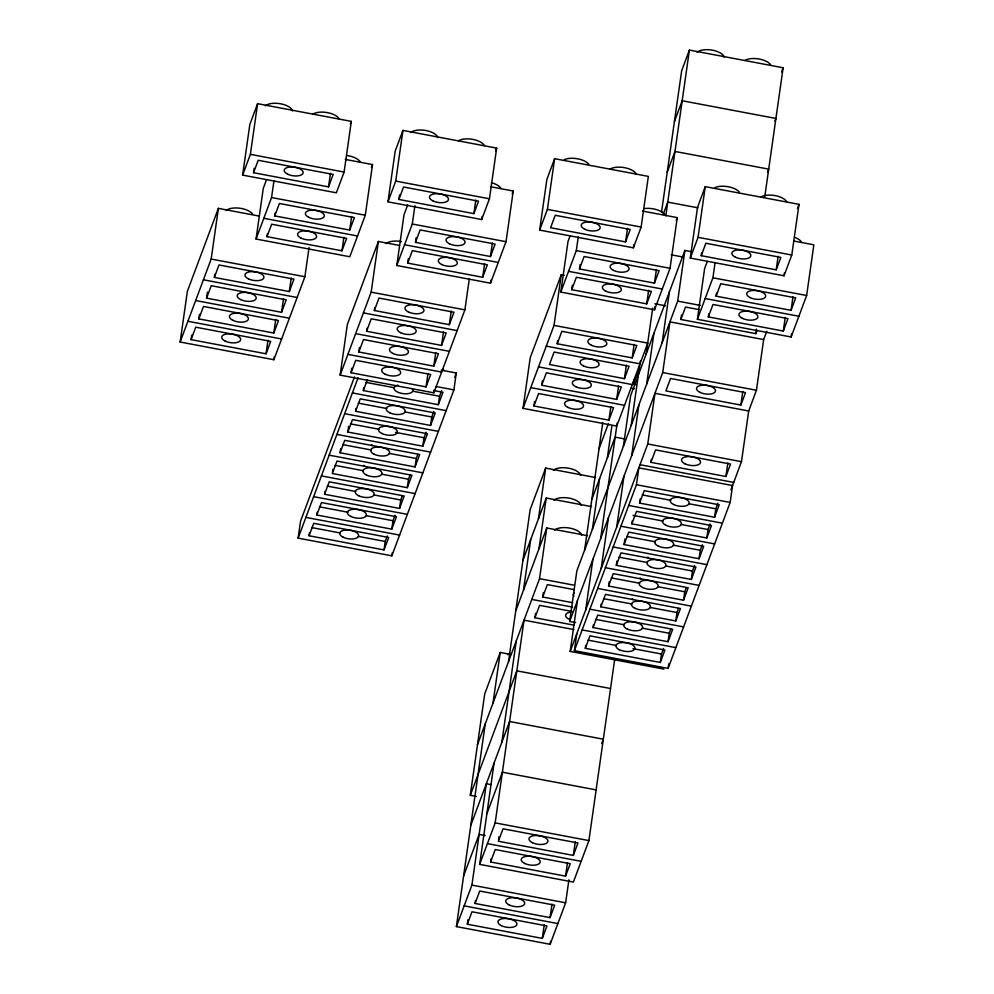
<?xml version="1.0" encoding="UTF-8"?>
<svg xmlns="http://www.w3.org/2000/svg" width="994" height="994" viewBox="0 0 994 994"><rect width="100%" height="100%" fill="white"/><g stroke="black" fill="none" stroke-linecap="round" stroke-linejoin="round"><path stroke-width="1.49" d="M309.047 247.568L304.897 276.742L273.872 359.716L180.15 342.023L187.357 291.341L218.382 208.367L259.198 216.071M191.072 339.637L195.731 327.188L270.703 341.352L266.057 353.802L191.072 339.637L191.718 335.115M198.825 318.9L203.484 306.45L278.457 320.615L273.81 333.052L198.825 318.9L199.471 314.365M180.15 342.023L211.175 259.049L218.382 208.367M206.578 298.15L211.237 285.7L286.222 299.865L281.563 312.315L206.578 298.15L207.448 292.124M214.344 277.413L218.991 264.963L293.975 279.128L289.316 291.565L214.344 277.413L214.766 274.394M242.623 175.106L249.842 124.424L257.595 103.674L351.317 121.38L344.11 172.061L336.357 192.799L242.623 175.106L250.389 154.356L257.595 103.674M253.557 172.72L258.204 160.27L333.189 174.435L328.529 186.884L253.557 172.72L254.191 168.197M345.303 159.425L372.514 164.569L365.295 215.251L349.789 256.738L256.067 239.032L263.273 188.351L266.479 179.765M256.067 239.032L271.573 197.545L273.984 180.66M266.988 236.659L271.635 224.209L346.62 238.374L341.961 250.811L266.988 236.659L267.411 233.64M274.742 215.909L279.389 203.472L354.373 217.624L349.726 230.074L274.742 215.909L275.176 212.89M266.057 353.802L267.982 340.221M273.81 333.052L275.736 319.484M273.872 359.716L274.307 356.647M281.563 312.315L283.501 298.734M289.316 291.565L291.254 277.997M328.529 186.884L330.468 173.304M441.187 370.141L456.296 372.998L453.898 389.884L391.847 555.832L298.125 538.139L300.536 521.241L354.485 376.937M341.961 250.811L343.899 237.243M349.726 230.074L351.652 216.493M309.047 535.754L313.706 523.304L388.679 537.468L384.032 549.918L309.047 535.754L309.445 532.946M316.8 515.016L321.46 502.566L396.444 516.731L391.785 529.168L316.8 515.016L317.21 512.196M469.267 279.128L464.894 309.855L433.869 392.829L340.147 375.123L347.353 324.442L378.379 241.467L399.551 245.468M324.566 494.267L329.213 481.817L404.198 495.981L399.538 508.431L324.566 494.267L324.963 491.458M332.518 472.113L332.915 469.305M351.068 372.75L355.728 360.3L430.7 374.465L426.053 386.902L351.068 372.75L351.714 368.215M340.072 452.779L344.719 440.33L419.704 454.494L415.057 466.944L340.072 452.779L340.669 448.555M358.822 352L363.481 339.55L438.466 353.715L433.806 366.165L358.822 352L359.468 347.478M347.825 432.042L352.485 419.592L427.457 433.757L422.81 446.194L347.825 432.042L348.633 426.401M340.147 375.123L371.172 292.149L378.379 241.467M366.587 331.263L371.234 318.813L446.219 332.978L441.56 345.415L366.587 331.263L367.01 328.244M355.579 411.292L360.238 398.842L435.223 413.007L430.564 425.457L355.579 411.292L355.989 408.484M387.971 201.832L395.177 151.15L402.943 130.413L496.665 148.106L489.446 198.788L481.692 219.537L387.971 201.832L395.724 181.094L402.943 130.413M374.34 310.513L378.987 298.063L453.972 312.228L449.313 324.678L374.34 310.513L374.763 307.494M433.98 390.567L442.976 392.27L438.317 404.707L363.344 390.555L363.742 387.735M398.892 199.459L403.552 187.009L478.524 201.173L473.877 213.623L398.892 199.459L399.538 194.936M490.564 186.735L513.239 191.022L506.021 241.704L490.514 283.191L396.78 265.497L403.999 214.803L407.739 204.801M396.78 265.497L412.299 224.01L414.92 205.572M407.702 263.112L412.361 250.662L487.346 264.826L482.686 277.276L407.702 263.112L408.348 258.589M415.467 242.374L420.114 229.925L495.099 244.089L490.44 256.527L415.467 242.374L416.101 237.839M384.032 549.918L385.237 541.469L387.3 535.94M391.785 529.168L392.99 520.732L395.053 515.19M391.847 555.832L392.295 552.763M399.538 508.431L400.744 499.982L402.297 495.832M407.291 487.681L411.951 475.244L336.966 461.079L332.319 473.529L407.291 487.681L408.497 479.245L410.05 475.095M426.053 386.902L427.979 373.334M415.057 466.944L416.25 458.495L417.803 454.345M433.806 366.165L435.745 352.584M422.81 446.194L424.016 437.758L426.078 432.216M433.869 392.829L434.316 389.747M441.56 345.415L443.498 331.847M430.564 425.457L431.769 417.008L433.831 411.479M449.313 324.678L451.251 311.097M438.317 404.707L439.522 396.271L441.584 390.729M473.877 213.623L475.803 200.042M481.692 219.537L482.127 216.468M482.686 277.276L484.625 263.696M490.44 256.527L492.378 242.958M490.514 283.191L490.949 280.122M539.655 230.111L546.874 179.429L554.627 158.692L648.349 176.385L641.142 227.067L633.377 247.817L539.655 230.111L547.408 209.374L554.627 158.692M523.018 408.36L554.043 325.386L647.765 343.092L616.752 426.066L523.018 408.36L530.237 357.678L561.262 274.704L564.281 275.276M476.325 796.442L470.286 795.299L484.712 693.936L500.218 652.449L510.804 654.437M568.916 879.777L565.636 902.813L550.129 944.3L456.395 926.594L485.246 723.868M533.94 405.987L538.599 393.537L613.584 407.702L608.924 420.151L533.94 405.987L534.586 401.464M493.012 703.131L500.218 652.449M541.705 385.25L546.352 372.8L621.337 386.952L616.678 399.402L541.705 385.25L542.351 380.714M456.395 926.594L471.914 885.107L486.339 783.744L490.874 784.601M467.317 924.221L471.976 911.771L546.961 925.936L542.302 938.386L467.317 924.221L467.963 919.698M554.043 325.386L561.262 274.704M642.484 211.051L677.249 217.611L670.043 268.305L654.524 309.793L560.802 292.087L568.021 241.405L570.158 235.677M614.69 659.357L588.908 840.589L573.389 882.076L479.667 864.37L494.093 763.007M508.518 661.644L530.162 509.587L545.669 468.099L595.555 477.53M475.082 903.471L479.729 891.034L554.714 905.186L550.055 917.636L475.082 903.471L475.505 900.465M557.212 343.762L561.871 331.313L636.843 345.465L632.196 357.915L557.212 343.762L557.646 340.743M501.846 742.257L516.271 640.894M523.49 590.212L530.697 539.531M560.802 292.087L576.309 250.6L578.284 236.771M479.667 864.37L495.174 822.883L524.024 620.157L573.911 629.575M538.45 518.793L545.669 468.099M571.724 289.701L576.383 277.264L651.356 291.416L646.709 303.866L571.724 289.701L572.37 285.179M490.589 861.984L495.236 849.547L570.221 863.699L565.574 876.149L490.589 861.984L491.011 858.978M538.996 548.725L546.215 498.044L591.567 506.605M579.477 268.964L584.137 256.514L659.121 270.679L654.462 283.128L579.477 268.964L580.123 264.441M498.553 839.744L498.988 836.724M477.493 744.618L539.543 578.67L546.75 527.988L587.566 535.691M573.948 625.139L534.946 617.771L535.592 613.248M572.706 602.699L542.712 597.034L543.345 592.511M575.7 622.617L569.649 621.474L576.868 570.792L677.684 301.12L684.903 250.438L690.954 251.581M625.561 241.902L630.208 229.452L555.236 215.288L550.577 227.738L625.561 241.902L627.487 228.322M663.917 669.111L570.183 651.418L577.402 600.736M584.621 550.042L602.762 422.574M574.383 650.672L636.433 484.724L638.831 467.839L732.553 485.532L730.155 502.43L668.105 668.378L574.383 650.672L576.793 633.787M592.374 529.305L599.593 478.623M608.924 420.151L610.863 406.571M633.377 247.817L633.824 244.748M585.702 609.931L592.909 559.249M607.346 457.874L611.931 425.631M616.678 399.402L618.616 385.834M542.302 938.386L544.24 924.805M600.674 538.499L617.187 422.997M585.304 648.299L589.964 635.849L664.936 650.014L660.289 662.451L585.304 648.299L585.702 645.479M624.443 378.664L629.09 366.214L554.105 352.05L549.458 364.5L624.443 378.664L626.369 365.084M550.055 917.636L551.993 904.068M601.208 568.444L608.427 517.762M593.058 627.549L597.717 615.112L672.702 629.264L668.043 641.714L593.058 627.549L593.468 624.741M632.196 357.915L634.122 344.346M550.129 944.3L550.564 941.231M623.4 446.331L630.618 395.649L684.903 250.438M600.823 606.812L605.47 594.362L680.455 608.527L675.796 620.964L600.823 606.812L601.221 603.992M636.235 384.641L633.24 384.069L633.886 379.546M646.709 303.866L648.635 290.298M565.574 876.149L567.499 862.581M616.727 526.957L623.946 476.275M631.153 425.581L640.335 361.083M661.532 212.107L681.648 70.81L689.401 50.073L783.135 67.766L764.771 196.775M608.577 586.062L613.223 573.625L688.208 587.777L683.549 600.227L608.577 586.062L609.173 581.838M654.462 283.128L656.4 269.548M573.327 855.412L577.974 842.962L503.001 828.797L498.342 841.247L573.327 855.412L575.253 841.831M631.699 455.525L638.906 404.844M646.125 354.162L652.685 308.09M665.794 215.934L689.401 50.073M616.33 565.325L620.977 552.875L695.962 567.04L691.315 579.477L616.33 565.325L616.926 561.101M654.524 309.793L654.971 306.711M646.672 384.094L653.878 333.412M624.083 544.575L628.742 532.138L703.715 546.29L699.068 558.74L624.083 544.575L624.891 538.947M631.836 523.838L636.495 511.388L711.48 525.553L706.821 537.99L631.836 523.838L632.246 521.018M570.183 651.418L647.753 443.983L654.959 393.301L748.693 410.994L756.446 390.257L763.653 339.575L766.759 331.275M662.178 342.607L669.384 291.925M639.602 503.088L644.249 490.651L719.234 504.803L714.574 517.253L639.602 503.088L640.198 498.864M569.649 621.474L662.725 372.551L669.931 321.87L763.653 339.575M650.921 462.347L655.568 449.897L730.553 464.061L725.906 476.499L650.921 462.347L651.343 459.327M756.869 330.89L755.838 333.649L680.853 319.496L681.499 314.961M690.296 258.067L697.515 207.386L705.268 186.648L799.002 204.342L791.783 255.023L784.03 275.773L690.296 258.067L698.061 237.33L705.268 186.648M701.23 255.694L705.877 243.244L780.862 257.409L776.202 269.846L701.23 255.694L701.652 252.675M794.194 241.107L813.85 244.822L806.643 295.504L791.125 336.991L697.403 319.285L704.609 268.604L707.293 261.447M697.403 319.285L712.909 277.798L715.096 262.441M708.324 316.912L712.984 304.462L787.956 318.627L783.309 331.064L708.324 316.912L708.759 313.893M660.289 662.451L661.495 654.015L663.557 648.473M716.078 296.162L720.737 283.712L795.709 297.877L791.062 310.327L716.078 296.162L716.512 293.143M668.043 641.714L669.248 633.265L670.801 629.115M668.105 668.378L668.763 663.768M675.796 620.964L677.001 612.528L678.554 608.378M683.549 600.227L684.754 591.778L686.307 587.628M691.315 579.477L692.507 571.041L694.582 565.499M699.068 558.74L700.273 550.291L702.336 544.762M706.821 537.99L708.026 529.553L710.089 524.012M714.574 517.253L715.779 508.804L717.842 503.275M725.906 476.499L727.832 462.931M740.865 405.08L745.525 392.63L670.54 378.466L665.893 390.915L740.865 405.08L742.804 391.499M755.838 333.649L756.484 329.126M730.938 489.868L741.474 461.676L748.693 410.994M776.202 269.846L778.14 256.278M784.03 275.773L784.465 272.704M783.309 331.064L785.235 317.496M791.062 310.327L792.988 296.746M791.125 336.991L791.559 333.909M350.286 124.138L351.317 121.38M371.445 167.427L372.514 164.569M298.125 538.139L358.101 377.72M363.344 390.555L367.469 379.484M495.633 150.877L496.665 148.106M512.159 193.88L513.239 191.022M454.68 377.322L456.296 372.998M674.429 121.492L682.195 100.754L775.916 118.448L774.885 121.218M667.222 172.173L674.976 151.436L768.697 169.129L767.666 171.9M522.943 560.281L546.215 498.044M663.11 214.555L667.769 202.117L697.999 207.821M515.724 610.962L546.75 527.988M676.181 220.482L677.249 217.611M534.946 617.771L539.605 605.334L572.594 611.558M542.712 597.034L547.359 584.584L574.358 589.678M599.047 448.679L608.353 423.792M470.286 795.299L516.818 670.838L610.54 688.531M633.24 384.069L637.887 371.632M591.84 499.361L615.1 437.136L624.17 438.851M470.821 825.231L509.599 721.52L603.333 739.213L601.718 743.512M463.614 875.913L479.12 834.426L485.171 835.569M486.874 813.688L502.392 772.201L596.114 789.895M680.853 319.496L685.512 307.047L699.006 309.594M781.582 71.916L783.135 67.766M797.449 208.492L799.002 204.342M698.061 237.33L791.783 255.023M547.408 209.374L641.142 227.067M395.724 181.094L489.446 198.788M250.389 154.356L344.11 172.061M671.136 254.799L683.226 257.073M576.309 250.6L670.043 268.305M712.909 277.798L806.643 295.504M271.573 197.545L365.295 215.251M412.299 224.01L506.021 241.704M568.556 271.337L662.29 289.043M705.156 298.535L798.878 316.241M404.533 244.748L498.267 262.453M263.82 218.295L357.542 235.988M677.684 301.12L700.36 305.406M654.847 303.766L665.433 305.767M211.175 259.049L304.897 276.742M371.172 292.149L464.894 309.855M203.41 279.786L297.144 297.492M546.29 346.136L640.012 363.841M363.419 312.899L457.141 330.592M662.725 372.551L756.446 390.257M195.656 300.536L289.391 318.229M538.537 366.873L632.259 384.579M355.653 333.636L449.387 351.342M631.389 388.169L634.408 388.741M187.903 321.273L281.625 338.979M530.784 387.623L624.505 405.328M347.9 354.386L441.634 372.079M435.757 386.467L453.898 389.884M366.041 382.392L394.531 387.772M412.522 391.164L439.522 396.271M647.753 443.983L741.474 461.676M352.41 392.928L446.144 410.634M358.287 403.129L386.778 408.509M404.769 411.914L431.769 417.008M639.999 464.72L733.721 482.425M344.657 413.678L438.391 431.371M350.534 423.879L379.025 429.259M395.513 432.365L424.016 437.758M636.433 484.724L730.155 502.43M336.904 434.415L430.626 452.121M642.298 494.925L670.788 500.305M688.78 503.709L715.779 508.804M342.768 444.616L371.271 449.996M389.263 453.401L416.25 458.495M628.668 505.474L722.402 523.167M329.151 455.165L422.872 472.858M633.041 515.389L663.035 521.055M681.027 524.447L708.026 529.553M335.015 465.366L363.506 470.746M381.51 474.138L408.497 479.245M620.915 526.211L714.649 543.917M321.397 475.902L415.119 493.608M626.792 536.412L655.282 541.792M673.273 545.197L700.273 550.291M327.262 486.103L355.753 491.483M373.756 494.888L400.744 499.982M613.161 546.961L706.883 564.654M313.632 496.652L407.366 514.345M619.026 557.162L647.529 562.542M665.52 565.934L692.507 571.041M319.509 506.853L347.999 512.233M365.991 515.625L392.99 520.732M605.408 567.698L699.13 585.404M305.879 517.389L399.613 535.095M611.273 577.899L639.763 583.279M657.767 586.684L684.754 591.778M311.756 527.59L340.246 532.97M358.238 536.375L385.237 541.469M597.655 588.448L691.377 606.141M539.543 578.67L574.308 585.23M603.52 598.649L632.01 604.029M650.014 607.421L677.001 612.528M589.889 609.185L683.624 626.891M531.778 599.407L572.594 607.123M595.766 619.386L624.257 624.766M642.248 628.171L669.248 633.265M582.136 629.935L675.87 647.628M588.013 640.136L616.504 645.516M632.992 648.635L661.495 654.015M495.174 822.883L588.908 840.589M487.42 843.62L581.142 861.326M471.914 885.107L565.636 902.813M464.148 905.857L557.882 923.563M226.16 210.542A14.363 6.523 8.1 0 1 239.616 208.193A14.363 6.523 8.1 0 1 252.476 213.896M640.695 579.017A9.58 4.349 8.1 0 1 640.136 577.837M648.461 558.268A9.58 4.349 8.1 0 1 647.889 557.1M632.942 599.755A9.58 4.349 8.1 0 1 632.383 598.587M553.447 470.286A14.363 6.523 8.1 0 1 568.754 468.236A14.363 6.523 8.1 0 1 580.608 475.405M553.993 500.218A14.363 6.523 8.1 0 1 569.289 498.168A14.363 6.523 8.1 0 1 581.142 505.35M507.996 654.624A14.363 6.523 8.1 0 1 509.959 653.381M554.528 530.162A14.363 6.523 8.1 0 1 569.835 528.112A14.363 6.523 8.1 0 1 581.689 535.281M573.936 596.313A9.58 4.349 8.1 0 1 574.172 592.996M569.04 619.225A9.58 4.349 8.1 0 1 569.537 612.329M744.941 60.423A14.363 6.523 8.1 0 1 759.391 59.056A14.363 6.523 8.1 0 1 770.909 65.355M697.179 52.247A14.363 6.523 8.1 0 1 712.487 50.197A14.363 6.523 8.1 0 1 724.34 57.366M760.808 196.998A14.363 6.523 8.1 0 1 775.258 195.632A14.363 6.523 8.1 0 1 786.776 201.931M715.009 187.58A14.363 6.523 8.1 0 1 739.362 192.177M410.721 132.587A14.363 6.523 8.1 0 1 426.016 130.537A14.363 6.523 8.1 0 1 437.882 137.719M458.482 140.763A14.363 6.523 8.1 0 1 472.92 139.396A14.363 6.523 8.1 0 1 484.451 145.696M491.309 182.71A14.363 6.523 8.1 0 1 501.013 188.612M564.368 159.624A14.363 6.523 8.1 0 1 588.721 164.221M610.167 169.042A14.363 6.523 8.1 0 1 624.605 167.675A14.363 6.523 8.1 0 1 636.135 173.975M644.472 208.554A14.363 6.523 8.1 0 1 665.036 215.201M795.312 237.591A14.363 6.523 8.1 0 1 801.636 242.412M313.135 114.024A14.363 6.523 8.1 0 1 327.585 112.657A14.363 6.523 8.1 0 1 339.103 118.969M265.373 105.849A14.363 6.523 8.1 0 1 280.681 103.798A14.363 6.523 8.1 0 1 292.534 110.98M346.918 155.549A14.363 6.523 8.1 0 1 360.288 162.159M386.157 243.642A14.363 6.523 8.1 0 1 401.464 241.592M442.777 368.824A14.363 6.523 8.1 0 1 444.082 370.588M412.348 388.753A9.58 4.349 8.1 0 1 407.565 393.711A9.58 4.349 8.1 0 1 395.277 390.605A9.58 4.349 8.1 0 1 397.923 385.113M372.203 445.734A9.58 4.349 8.1 0 1 371.632 444.554M364.438 466.472A9.58 4.349 8.1 0 1 363.879 465.304M248.425 278.867A9.58 4.349 8.1 0 0 263.832 277.922A9.58 4.349 8.1 0 0 251.109 271.673A9.58 4.349 8.1 0 0 248.425 278.867M240.672 299.604A9.58 4.349 8.1 0 0 256.079 298.672A9.58 4.349 8.1 0 0 243.356 292.422A9.58 4.349 8.1 0 0 240.672 299.604M232.919 320.354A9.58 4.349 8.1 0 0 248.314 319.409A9.58 4.349 8.1 0 0 235.603 313.16A9.58 4.349 8.1 0 0 232.919 320.354M225.166 341.091A9.58 4.349 8.1 0 0 240.56 340.159A9.58 4.349 8.1 0 0 227.85 333.909A9.58 4.349 8.1 0 0 225.166 341.091M665.93 525.292A9.58 4.349 8.1 0 0 681.325 524.347A9.58 4.349 8.1 0 0 668.614 518.098A9.58 4.349 8.1 0 0 665.93 525.292M627.152 629.003A9.58 4.349 8.1 0 0 642.559 628.071A9.58 4.349 8.1 0 0 629.836 621.822A9.58 4.349 8.1 0 0 627.152 629.003M642.658 587.516A9.58 4.349 8.1 0 0 658.065 586.584A9.58 4.349 8.1 0 0 645.354 580.334A9.58 4.349 8.1 0 0 642.658 587.516M619.399 649.753A9.58 4.349 8.1 0 0 634.793 648.809A9.58 4.349 8.1 0 0 622.082 642.559A9.58 4.349 8.1 0 0 619.399 649.753M634.905 608.266A9.58 4.349 8.1 0 0 650.312 607.322A9.58 4.349 8.1 0 0 637.589 601.072A9.58 4.349 8.1 0 0 634.905 608.266M673.683 504.542A9.58 4.349 8.1 0 0 689.091 503.61A9.58 4.349 8.1 0 0 676.367 497.36A9.58 4.349 8.1 0 0 673.683 504.542M658.177 546.029A9.58 4.349 8.1 0 0 673.572 545.097A9.58 4.349 8.1 0 0 660.861 538.847A9.58 4.349 8.1 0 0 658.177 546.029M650.411 566.779A9.58 4.349 8.1 0 0 665.818 565.834A9.58 4.349 8.1 0 0 653.108 559.585A9.58 4.349 8.1 0 0 650.411 566.779M501.411 925.675A9.58 4.349 8.1 0 0 516.818 924.731A9.58 4.349 8.1 0 0 504.095 918.493A9.58 4.349 8.1 0 0 501.411 925.675M509.164 904.925A9.58 4.349 8.1 0 0 524.571 903.993A9.58 4.349 8.1 0 0 511.848 897.744A9.58 4.349 8.1 0 0 509.164 904.925M524.67 863.438A9.58 4.349 8.1 0 0 540.077 862.506A9.58 4.349 8.1 0 0 527.367 856.256A9.58 4.349 8.1 0 0 524.67 863.438M532.436 842.701A9.58 4.349 8.1 0 0 547.831 841.756A9.58 4.349 8.1 0 0 535.12 835.519A9.58 4.349 8.1 0 0 532.436 842.701M735.311 257.148A9.58 4.349 8.1 0 0 750.719 256.203A9.58 4.349 8.1 0 0 737.995 249.954A9.58 4.349 8.1 0 0 735.311 257.148M432.986 200.912A9.58 4.349 8.1 0 0 448.381 199.968A9.58 4.349 8.1 0 0 435.67 193.718A9.58 4.349 8.1 0 0 432.986 200.912M441.796 264.566A9.58 4.349 8.1 0 0 457.203 263.634A9.58 4.349 8.1 0 0 444.48 257.384A9.58 4.349 8.1 0 0 441.796 264.566M449.549 243.828A9.58 4.349 8.1 0 0 464.956 242.884A9.58 4.349 8.1 0 0 452.233 236.634A9.58 4.349 8.1 0 0 449.549 243.828M584.671 229.192A9.58 4.349 8.1 0 0 600.065 228.247A9.58 4.349 8.1 0 0 587.355 222.01A9.58 4.349 8.1 0 0 584.671 229.192M605.818 291.155A9.58 4.349 8.1 0 0 621.213 290.223A9.58 4.349 8.1 0 0 608.502 283.973A9.58 4.349 8.1 0 0 605.818 291.155M613.571 270.418A9.58 4.349 8.1 0 0 628.978 269.473A9.58 4.349 8.1 0 0 616.255 263.236A9.58 4.349 8.1 0 0 613.571 270.418M742.419 318.366A9.58 4.349 8.1 0 0 757.813 317.421A9.58 4.349 8.1 0 0 745.102 311.172A9.58 4.349 8.1 0 0 742.419 318.366M750.172 297.616A9.58 4.349 8.1 0 0 765.566 296.684A9.58 4.349 8.1 0 0 752.856 290.434A9.58 4.349 8.1 0 0 750.172 297.616M699.975 392.369A9.58 4.349 8.1 0 0 715.382 391.437A9.58 4.349 8.1 0 0 702.659 385.187A9.58 4.349 8.1 0 0 699.975 392.369M568.034 407.441A9.58 4.349 8.1 0 0 583.441 406.496A9.58 4.349 8.1 0 0 570.718 400.259A9.58 4.349 8.1 0 0 568.034 407.441M583.54 365.954A9.58 4.349 8.1 0 0 598.947 365.009A9.58 4.349 8.1 0 0 586.236 358.772A9.58 4.349 8.1 0 0 583.54 365.954M591.306 345.204A9.58 4.349 8.1 0 0 606.7 344.272A9.58 4.349 8.1 0 0 593.99 338.022A9.58 4.349 8.1 0 0 591.306 345.204M575.787 386.691A9.58 4.349 8.1 0 0 591.194 385.759A9.58 4.349 8.1 0 0 578.471 379.509A9.58 4.349 8.1 0 0 575.787 386.691M287.639 174.174A9.58 4.349 8.1 0 0 303.046 173.242A9.58 4.349 8.1 0 0 290.323 166.992A9.58 4.349 8.1 0 0 287.639 174.174M308.823 217.363A9.58 4.349 8.1 0 0 324.23 216.431A9.58 4.349 8.1 0 0 311.52 210.181A9.58 4.349 8.1 0 0 308.823 217.363M301.07 238.113A9.58 4.349 8.1 0 0 316.477 237.168A9.58 4.349 8.1 0 0 303.766 230.919A9.58 4.349 8.1 0 0 301.07 238.113M685.003 463.8A9.58 4.349 8.1 0 0 700.41 462.856A9.58 4.349 8.1 0 0 687.699 456.606A9.58 4.349 8.1 0 0 685.003 463.8M392.916 353.454A9.58 4.349 8.1 0 0 408.31 352.522A9.58 4.349 8.1 0 0 395.6 346.272A9.58 4.349 8.1 0 0 392.916 353.454M408.422 311.967A9.58 4.349 8.1 0 0 423.829 311.035A9.58 4.349 8.1 0 0 411.106 304.785A9.58 4.349 8.1 0 0 408.422 311.967M400.669 332.717A9.58 4.349 8.1 0 0 416.076 331.772A9.58 4.349 8.1 0 0 403.353 325.523A9.58 4.349 8.1 0 0 400.669 332.717M385.163 374.204A9.58 4.349 8.1 0 0 400.557 373.259A9.58 4.349 8.1 0 0 387.846 367.01A9.58 4.349 8.1 0 0 385.163 374.204M350.894 516.47A9.58 4.349 8.1 0 0 366.301 515.526A9.58 4.349 8.1 0 0 353.578 509.276A9.58 4.349 8.1 0 0 350.894 516.47M366.401 474.983A9.58 4.349 8.1 0 0 381.808 474.039A9.58 4.349 8.1 0 0 369.097 467.789A9.58 4.349 8.1 0 0 366.401 474.983M389.673 412.746A9.58 4.349 8.1 0 0 405.067 411.814A9.58 4.349 8.1 0 0 392.357 405.564A9.58 4.349 8.1 0 0 389.673 412.746M381.92 433.496A9.58 4.349 8.1 0 0 397.314 432.552A9.58 4.349 8.1 0 0 384.603 426.302A9.58 4.349 8.1 0 0 381.92 433.496M374.154 454.233A9.58 4.349 8.1 0 0 389.561 453.301A9.58 4.349 8.1 0 0 376.85 447.051A9.58 4.349 8.1 0 0 374.154 454.233M343.141 537.207A9.58 4.349 8.1 0 0 358.536 536.275A9.58 4.349 8.1 0 0 345.825 530.026A9.58 4.349 8.1 0 0 343.141 537.207M358.648 495.72A9.58 4.349 8.1 0 0 374.055 494.788A9.58 4.349 8.1 0 0 361.331 488.539A9.58 4.349 8.1 0 0 358.648 495.72"/></g></svg>
